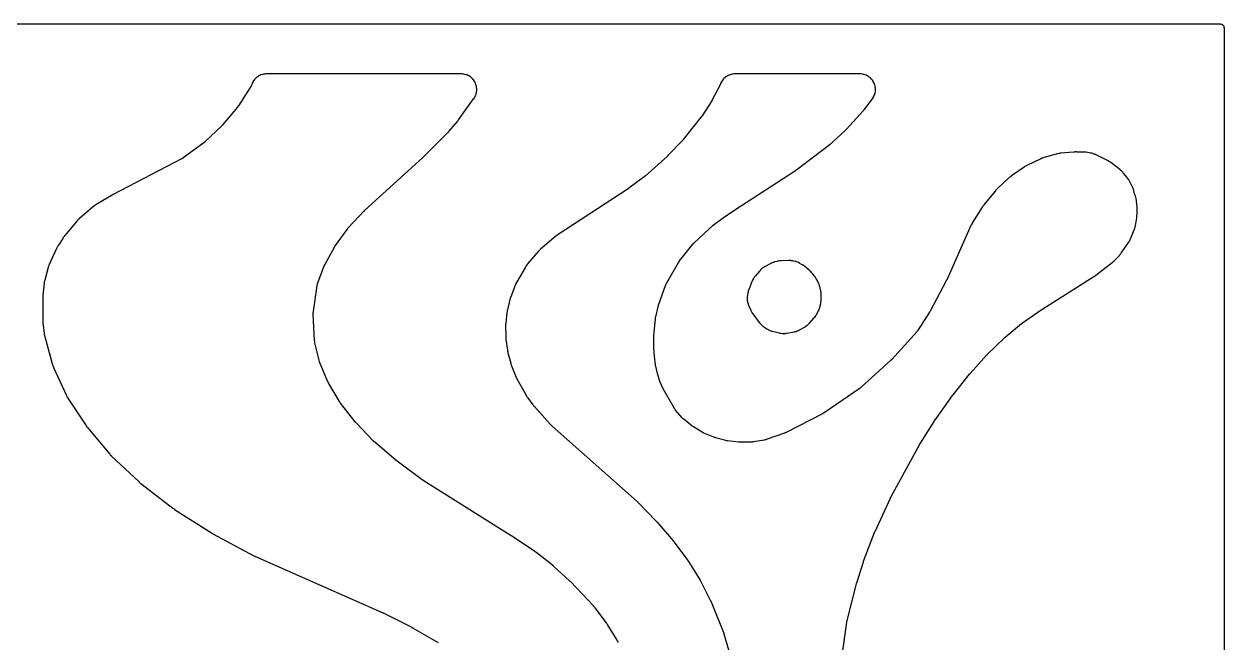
# Model space of a CAD drawing. Header units: millimetres. Extents: x 0 to 300, y 0 to 300.
# Drawn here: x 107.7 to 300, y 201 to 300.1 of the extents above; entities that cross this region are included whole.
import ezdxf

# ---------------------------------------------------------------- set-up
doc = ezdxf.new("R2010")
doc.units = ezdxf.units.MM
doc.layers.add('CUT', color=7, linetype='CONTINUOUS')

msp = doc.modelspace()

# ---------------------------------------------------------------- linework, layer by layer
at = {"layer": 'CUT'}
for points in [[(1.4375, 300.0625), (298.512, 300.0625), (299.3973, 300.0625), (299.4708, 300.0589), (299.5289, 300.0503), (299.586, 300.036), (299.6414, 300.0162), (299.6945, 299.991), (299.745, 299.9608), (299.7922, 299.9257), (299.8358, 299.8863), (299.8753, 299.8427), (299.9103, 299.7954), (299.9405, 299.745), (299.9657, 299.6918), (299.9855, 299.6365), (299.9998, 299.5794), (300.0084, 299.5212), (300.012, 299.4478), (300.012, 298.5625), (300.012, 1.4375)], [(202.9601, 200.9317), (202.9072, 201.0391), (202.8988, 201.0555), (202.8283, 201.1881), (202.8194, 201.2043), (202.7601, 201.3082), (202.7507, 201.3241), (201.2318, 203.8034), (201.2241, 203.8156), (201.1734, 203.8941), (201.1655, 203.9061), (201.0995, 204.003), (201.0912, 204.0148), (201.0368, 204.0908), (201.0283, 204.1024), (199.2405, 206.4763), (199.2303, 206.4894), (199.1627, 206.5741), (199.1522, 206.587), (199.0644, 206.6909), (199.0535, 206.7035), (198.9814, 206.7843), (198.9701, 206.7966), (195.3304, 210.6519), (195.3232, 210.6594), (195.273, 210.7108), (195.2652, 210.7186), (195.2014, 210.7815), (195.1936, 210.789), (195.1424, 210.8378), (195.1339, 210.8457), (192.6227, 213.1435), (192.6146, 213.1508), (192.5578, 213.2009), (192.549, 213.2085), (192.477, 213.2696), (192.4682, 213.2769), (192.4103, 213.3241), (192.4008, 213.3317), (189.7294, 215.4219), (189.7208, 215.4286), (189.66, 215.4743), (189.6506, 215.4813), (189.5738, 215.5368), (189.5644, 215.5435), (189.5029, 215.5862), (189.4927, 215.5931), (185.8682, 218.0017), (185.8651, 218.0037), (185.8442, 218.0175), (185.8409, 218.0196), (185.8146, 218.0366), (185.8114, 218.0386), (185.7906, 218.0519), (185.7872, 218.0541), (171.6738, 226.9208), (171.668, 226.9245), (171.6546, 226.9331), (171.6488, 226.9368), (171.6353, 226.9455), (171.6282, 226.9502), (171.6118, 226.9611), (171.6047, 226.9658), (171.5937, 226.9733), (171.5868, 226.978), (171.5708, 226.989), (171.5639, 226.9938), (171.5602, 226.9964), (171.5521, 227.0022), (171.5333, 227.0158), (171.5252, 227.0217), (167.5055, 229.9873), (167.5001, 229.9913), (167.4877, 230.0006), (167.4824, 230.0046), (167.4701, 230.014), (167.4636, 230.019), (167.4484, 230.0307), (167.442, 230.0358), (167.4318, 230.0438), (167.4255, 230.0488), (167.4108, 230.0606), (167.4045, 230.0657), (167.4011, 230.0685), (167.3937, 230.0747), (167.3764, 230.0892), (167.369, 230.0954), (163.9053, 233.061), (163.8971, 233.0681), (163.8781, 233.0848), (163.87, 233.092), (163.8603, 233.1007), (163.8523, 233.108), (163.8338, 233.125), (163.8259, 233.1324), (163.8135, 233.1441), (163.8057, 233.1515), (163.7875, 233.169), (163.7798, 233.1766), (163.7705, 233.1859), (163.7628, 233.1935), (163.7451, 233.2114), (163.7376, 233.2192), (160.9191, 236.145), (160.9111, 236.1535), (160.8925, 236.1733), (160.8846, 236.1818), (160.875, 236.1923), (160.8672, 236.2009), (160.8491, 236.2212), (160.8414, 236.23), (160.8294, 236.2438), (160.8218, 236.2527), (160.8043, 236.2734), (160.7968, 236.2824), (160.7878, 236.2933), (160.7804, 236.3023), (160.7634, 236.3235), (160.7562, 236.3327), (158.4389, 239.2985), (158.43, 239.3102), (158.4093, 239.3375), (158.4005, 239.3493), (158.3899, 239.3638), (158.3814, 239.3758), (158.3616, 239.4038), (158.3532, 239.4159), (158.3402, 239.4351), (158.332, 239.4473), (158.3131, 239.476), (158.3052, 239.4883), (158.2956, 239.5035), (158.2878, 239.516), (158.2699, 239.5453), (158.2623, 239.5579), (156.5575, 242.4509), (156.5501, 242.4636), (156.5333, 242.4932), (156.5262, 242.506), (156.5177, 242.5216), (156.5108, 242.5345), (156.4949, 242.5647), (156.4882, 242.5777), (156.4778, 242.5983), (156.4713, 242.6114), (156.4565, 242.642), (156.4502, 242.6552), (156.4427, 242.6714), (156.4366, 242.6847), (156.4228, 242.7158), (156.4169, 242.7292), (155.1637, 245.6718), (155.1602, 245.6803), (155.1547, 245.6936), (155.1461, 245.715), (155.1339, 245.7467), (155.124, 245.774), (155.1161, 245.7966), (155.1122, 245.808), (155.1105, 245.8131), (155.1022, 245.8393), (155.0846, 245.8984), (155.0748, 245.9337), (155.0712, 245.9476), (155.069, 245.9564), (154.3354, 248.9548), (154.3329, 248.9652), (154.3291, 248.9816), (154.3204, 249.0236), (154.3075, 249.0948), (154.3023, 249.1265), (154.302, 249.1285), (154.2979, 249.1604), (154.2901, 249.2323), (154.2864, 249.2751), (154.2854, 249.2919), (154.2848, 249.3026), (154.0717, 253.6289), (154.0712, 253.6397), (154.0706, 253.6565), (154.07, 253.6996), (154.0708, 253.7721), (154.0717, 253.8044), (154.0718, 253.8064), (154.0739, 253.8387), (154.0798, 253.911), (154.0844, 253.9538), (154.0866, 253.9705), (154.0881, 253.9812), (154.6864, 258.1615), (154.6882, 258.1739), (154.6913, 258.1932), (154.7004, 258.2424), (154.7182, 258.325), (154.7268, 258.3615), (154.7274, 258.3637), (154.7376, 258.3999), (154.7621, 258.4806), (154.778, 258.5281), (154.7848, 258.5465), (154.7891, 258.5582), (155.8307, 261.286), (155.8362, 261.2999), (155.8491, 261.3322), (155.8548, 261.346), (155.8619, 261.3628), (155.8678, 261.3765), (155.8818, 261.4084), (155.8879, 261.422), (155.8978, 261.4434), (155.9041, 261.4569), (155.9192, 261.4884), (155.9258, 261.5018), (155.9339, 261.518), (155.9407, 261.5313), (155.9569, 261.5622), (155.9639, 261.5754), (157.455, 264.3211), (157.462, 264.3339), (157.4788, 264.3636), (157.4861, 264.3762), (157.4951, 264.3916), (157.5026, 264.4042), (157.5203, 264.4333), (157.528, 264.4457), (157.5403, 264.4652), (157.5482, 264.4775), (157.5668, 264.5061), (157.5749, 264.5182), (157.5849, 264.533), (157.5932, 264.545), (157.6128, 264.573), (157.6212, 264.5849), (159.4764, 267.1431), (159.4846, 267.1542), (159.5039, 267.1799), (159.5122, 267.1909), (159.5225, 267.2042), (159.531, 267.2151), (159.5511, 267.2402), (159.5597, 267.2509), (159.5736, 267.2677), (159.5824, 267.2783), (159.6032, 267.3028), (159.6122, 267.3132), (159.6233, 267.3259), (159.6324, 267.3362), (159.654, 267.36), (159.6633, 267.3702), (162.205, 270.0988), (162.2115, 270.1057), (162.2267, 270.1216), (162.2332, 270.1284), (162.2412, 270.1367), (162.2478, 270.1434), (162.2633, 270.159), (162.27, 270.1657), (162.2806, 270.1762), (162.2873, 270.1828), (162.3031, 270.198), (162.31, 270.2046), (162.3183, 270.2125), (162.3252, 270.2189), (162.3413, 270.2339), (162.3483, 270.2402), (171.5524, 278.5951), (171.5574, 278.5997), (171.5923, 278.6321), (171.5976, 278.6371), (171.6406, 278.678), (171.6457, 278.683), (171.6793, 278.7157), (171.6848, 278.7211), (175.5908, 282.6279), (175.5985, 282.6356), (175.6508, 282.69), (175.6588, 282.6984), (175.7228, 282.7674), (175.7305, 282.7758), (175.78, 282.8313), (175.788, 282.8405), (177.1528, 284.4331), (177.1613, 284.4432), (177.2153, 284.5091), (177.2235, 284.5194), (177.2896, 284.6036), (177.2976, 284.6141), (177.3487, 284.6823), (177.3564, 284.6929), (179.7625, 288.0563), (179.7711, 288.0685), (179.8256, 288.1489), (179.8338, 288.1614), (179.8653, 288.2105), (179.8809, 288.236), (179.9763, 288.4021), (180.0034, 288.4553), (180.0807, 288.6276), (180.1024, 288.6833), (180.1622, 288.8625), (180.1783, 288.92), (180.22, 289.1043), (180.2302, 289.1631), (180.2534, 289.3506), (180.2577, 289.4102), (180.2621, 289.599), (180.2605, 289.6587), (180.2461, 289.8471), (180.2386, 289.9064), (180.2055, 290.0923), (180.1921, 290.1506), (180.1407, 290.3323), (180.1216, 290.3889), (180.0524, 290.5647), (180.0277, 290.6191), (179.9414, 290.7871), (179.9114, 290.8388), (179.8088, 290.9974), (179.7738, 291.0458), (179.6559, 291.1934), (179.6164, 291.2382), (179.4844, 291.3733), (179.4405, 291.4139), (179.2957, 291.5352), (179.2481, 291.5712), (179.0919, 291.6775), (179.0409, 291.7087), (178.875, 291.7989), (178.8212, 291.8248), (178.6471, 291.8981), (178.5909, 291.9185), (178.4104, 291.9741), (178.3525, 291.9889), (178.1673, 292.0263), (178.1083, 292.0352), (177.9177, 292.0542), (177.8879, 292.0564), (177.8296, 292.0593), (177.8147, 292.0599), (177.7176, 292.0623), (177.7027, 292.0625), (146.6324, 292.0625), (146.6173, 292.0623), (146.5188, 292.0598), (146.5036, 292.0592), (146.4445, 292.0563), (146.4143, 292.054), (146.221, 292.0344), (146.1611, 292.0252), (145.9734, 291.9867), (145.9147, 291.9716), (145.7318, 291.9144), (145.675, 291.8934), (145.4988, 291.818), (145.4444, 291.7914), (145.2767, 291.6986), (145.2252, 291.6667), (145.0678, 291.5575), (145.0198, 291.5204), (144.8742, 291.3959), (144.8301, 291.3542), (144.6978, 291.2157), (144.6582, 291.1698), (144.5406, 291.0185), (144.5058, 290.9689), (144.404, 290.8066), (144.3744, 290.7536), (144.2884, 290.5795), (144.2756, 290.552), (144.2521, 290.4977), (144.2463, 290.4837), (144.2094, 290.3923), (144.2039, 290.3782), (144.1808, 290.3163), (144.1682, 290.2846), (144.1393, 290.2154), (144.1216, 290.1757), (144.1156, 290.1631), (144.1111, 290.1538), (144.1052, 290.1422), (144.091, 290.1144), (144.0848, 290.1024), (144.0771, 290.0879), (144.0707, 290.0761), (144.0555, 290.0485), (144.049, 290.0368), (144.0384, 290.0183), (144.0317, 290.0067), (144.0157, 289.9796), (144.0088, 289.9681), (144.0002, 289.9541), (143.9931, 289.9426), (143.9764, 289.916), (143.9691, 289.9047), (142.0582, 286.9734), (142.0512, 286.9627), (142.0345, 286.938), (142.0273, 286.9274), (142.0184, 286.9146), (142.0111, 286.9041), (141.9937, 286.8799), (141.9862, 286.8695), (141.9743, 286.8533), (141.9666, 286.843), (141.9486, 286.8192), (141.9408, 286.8091), (141.9312, 286.7968), (141.9232, 286.7868), (141.9045, 286.7635), (141.8965, 286.7536), (139.5754, 283.9492), (139.5671, 283.9393), (139.5475, 283.9162), (139.539, 283.9064), (139.5285, 283.8945), (139.5199, 283.8849), (139.4997, 283.8624), (139.4909, 283.8529), (139.477, 283.8379), (139.4681, 283.8284), (139.4472, 283.8066), (139.4381, 283.7973), (139.427, 283.786), (139.4179, 283.7768), (139.3963, 283.7556), (139.387, 283.7466), (136.7574, 281.2261), (136.7468, 281.2161), (136.7219, 281.193), (136.7112, 281.1832), (136.698, 281.1714), (136.6871, 281.1617), (136.6614, 281.1395), (136.6504, 281.13), (136.6328, 281.1152), (136.6216, 281.1059), (136.5953, 281.0845), (136.584, 281.0754), (136.57, 281.0644), (136.5585, 281.0555), (136.5315, 281.035), (136.5199, 281.0262), (133.218, 278.594), (133.2122, 278.5898), (133.1988, 278.58), (133.193, 278.5759), (133.1913, 278.5747), (133.1683, 278.5588), (133.1141, 278.5227), (133.0951, 278.5105), (133.0659, 278.493), (132.9951, 278.4527), (132.9643, 278.4359), (122.0134, 272.749), (122.0066, 272.7454), (121.9591, 272.72), (121.9518, 272.716), (121.8931, 272.6835), (121.886, 272.6795), (121.8399, 272.6531), (121.8324, 272.6488), (119.3601, 271.1877), (119.3491, 271.181), (119.2777, 271.1367), (119.2668, 271.1298), (119.2245, 271.1023), (119.2032, 271.0877), (119.0665, 270.9902), (119.0458, 270.9747), (119.006, 270.9436), (118.9959, 270.9356), (118.9309, 270.8825), (118.921, 270.8742), (116.6018, 268.8966), (116.5923, 268.8883), (116.5312, 268.8339), (116.5219, 268.8255), (116.4858, 268.792), (116.4677, 268.7745), (116.3526, 268.6583), (116.3352, 268.64), (116.3021, 268.6037), (116.2937, 268.5943), (116.2399, 268.5326), (116.2317, 268.5231), (114.1985, 266.0937), (114.1864, 266.0788), (114.1098, 265.9811), (114.0983, 265.9659), (114.0061, 265.8403), (113.995, 265.8247), (113.9248, 265.7224), (113.9142, 265.7064), (113.2205, 264.6229), (113.2098, 264.6055), (113.142, 264.4912), (113.1319, 264.4734), (113.0518, 264.3273), (113.0423, 264.3092), (112.9824, 264.1906), (112.9735, 264.1722), (111.7504, 261.5276), (111.7451, 261.5158), (111.7115, 261.4388), (111.7065, 261.4269), (111.6873, 261.3802), (111.678, 261.3561), (111.6209, 261.1981), (111.6126, 261.1736), (111.5975, 261.1254), (111.5937, 261.1131), (111.5703, 261.0324), (111.5669, 261.0199), (111.0303, 259.0098), (111.0276, 258.9993), (111.0095, 258.926), (111.0069, 258.915), (110.9958, 258.8667), (110.991, 258.8433), (110.9637, 258.6969), (110.96, 258.6743), (110.9542, 258.6348), (110.9527, 258.6241), (110.9432, 258.55), (110.9417, 258.5379), (110.7304, 256.5823), (110.7289, 256.5662), (110.7204, 256.4621), (110.7193, 256.446), (110.7123, 256.315), (110.7116, 256.299), (110.7088, 256.1945), (110.7085, 256.1784), (110.7072, 252.6544), (110.7074, 252.6375), (110.7105, 252.5274), (110.7112, 252.5105), (110.7189, 252.3726), (110.7201, 252.3557), (110.7294, 252.246), (110.7311, 252.2291), (110.9294, 250.4738), (110.9309, 250.4618), (110.9413, 250.3838), (110.9431, 250.3719), (110.9503, 250.3251), (110.9544, 250.3013), (110.9846, 250.147), (110.9897, 250.1233), (111.0007, 250.0773), (111.0036, 250.0655), (111.0234, 249.9894), (111.0265, 249.9777), (112.2941, 245.4659), (112.2972, 245.4554), (112.3192, 245.3824), (112.3225, 245.3716), (112.3378, 245.324), (112.3457, 245.3012), (112.3973, 245.1602), (112.4057, 245.1385), (112.421, 245.1014), (112.4252, 245.0913), (112.4552, 245.0221), (112.4601, 245.0109), (114.5013, 240.5421), (114.5059, 240.5323), (114.5385, 240.4643), (114.5434, 240.4542), (114.5656, 240.41), (114.5767, 240.3889), (114.6486, 240.2589), (114.6601, 240.239), (114.6806, 240.205), (114.6863, 240.1958), (114.726, 240.1326), (114.7325, 240.1224), (117.598, 235.762), (117.6078, 235.7475), (117.6732, 235.6541), (117.6835, 235.6398), (117.7689, 235.5251), (117.7796, 235.5111), (117.8503, 235.4217), (117.8614, 235.4081), (121.4439, 231.1407), (121.4553, 231.1276), (121.53, 231.0436), (121.5417, 231.0309), (121.6385, 230.9282), (121.6505, 230.9158), (121.73, 230.8363), (121.7424, 230.8242), (126.143, 226.6658), (126.1542, 226.6555), (126.2281, 226.5891), (126.2396, 226.5791), (126.3345, 226.4981), (126.3463, 226.4884), (126.4235, 226.4258), (126.4355, 226.4164), (131.5733, 222.4683), (131.5836, 222.4606), (131.6509, 222.4111), (131.6614, 222.4036), (131.7472, 222.3433), (131.7578, 222.3361), (131.8272, 222.2895), (131.838, 222.2825), (137.7348, 218.5071), (137.744, 218.5013), (137.8089, 218.4614), (137.819, 218.4554), (137.9008, 218.4072), (137.9108, 218.4015), (137.9762, 218.3647), (137.987, 218.3588), (144.5295, 214.8527), (144.5391, 214.8476), (144.6059, 214.8134), (144.6162, 214.8082), (144.7003, 214.7671), (144.7106, 214.7622), (144.7776, 214.731), (144.7887, 214.726), (165.1291, 205.7522), (165.1334, 205.7504), (165.1432, 205.7459), (165.1475, 205.744), (165.1574, 205.7396), (165.1626, 205.7372), (165.1748, 205.7316), (165.18, 205.7291), (165.1882, 205.7253), (165.1933, 205.7229), (165.2052, 205.7172), (165.2096, 205.7151), (165.2195, 205.7103), (165.2333, 205.7034), (165.2393, 205.7004), (169.8431, 203.3843), (169.8478, 203.3819), (169.8589, 203.3762), (169.8636, 203.3738), (169.8747, 203.3681), (169.8805, 203.365), (169.8941, 203.3579), (169.8999, 203.3548), (169.909, 203.3499), (169.9147, 203.3468), (169.928, 203.3395), (169.933, 203.3368), (169.944, 203.3307), (169.9593, 203.322), (169.966, 203.3181), (174.0658, 200.9477)], [(238.8428, 198.7865), (239.5622, 204.1969), (239.5641, 204.2099), (239.5686, 204.2404), (239.5706, 204.2534), (239.5732, 204.2693), (239.5754, 204.2823), (239.5808, 204.3126), (239.5832, 204.3255), (239.5852, 204.3359), (239.5907, 204.3621), (239.5934, 204.375), (239.597, 204.3907), (239.5999, 204.4035), (239.6071, 204.4335), (239.6102, 204.4463), (241.117, 210.3673), (241.1183, 210.3724), (241.1214, 210.3842), (241.1228, 210.3893), (241.126, 210.4013), (241.1277, 210.4076), (241.1317, 210.4222), (241.1335, 210.4285), (241.1362, 210.4383), (241.138, 210.4445), (241.1422, 210.4589), (241.1438, 210.4643), (241.1473, 210.4762), (241.1525, 210.4928), (241.1547, 210.5002), (242.2139, 213.8452), (242.2155, 213.8503), (242.2193, 213.8621), (242.221, 213.8672), (242.2249, 213.879), (242.2269, 213.8852), (242.2319, 213.8998), (242.234, 213.906), (242.2374, 213.9158), (242.2395, 213.9219), (242.2446, 213.9362), (242.2465, 213.9415), (242.2508, 213.9533), (242.2569, 213.9698), (242.2596, 213.977), (244.0206, 218.5893), (244.0228, 218.5952), (244.0282, 218.6089), (244.0305, 218.6148), (244.036, 218.6285), (244.0389, 218.6358), (244.0458, 218.6526), (244.0488, 218.6599), (244.0535, 218.6712), (244.0565, 218.6783), (244.0636, 218.6948), (244.0666, 218.7019), (244.0683, 218.7057), (244.0721, 218.7141), (244.0809, 218.7337), (244.0847, 218.742), (246.5539, 224.0745), (246.5565, 224.0799), (246.5624, 224.0925), (246.565, 224.0979), (246.571, 224.1105), (246.5742, 224.1171), (246.5818, 224.1326), (246.5851, 224.1392), (246.5902, 224.1496), (246.5935, 224.1561), (246.6012, 224.1712), (246.6046, 224.1776), (246.6064, 224.1811), (246.6104, 224.1888), (246.6199, 224.2067), (246.6241, 224.2144), (251.2733, 232.7491), (251.2764, 232.7548), (251.2837, 232.768), (251.2869, 232.7736), (251.2943, 232.7868), (251.2983, 232.7938), (251.3076, 232.81), (251.3116, 232.8169), (251.318, 232.8277), (251.322, 232.8345), (251.3314, 232.8503), (251.3355, 232.857), (251.3378, 232.8607), (251.3427, 232.8687), (251.3544, 232.8873), (251.3594, 232.8953), (253.8503, 236.7869), (253.8528, 236.7908), (253.8586, 236.7998), (253.8611, 236.8036), (253.867, 236.8126), (253.8701, 236.8173), (253.8774, 236.8284), (253.8806, 236.8331), (253.8856, 236.8405), (253.8887, 236.8452), (253.8961, 236.8559), (253.8989, 236.86), (253.905, 236.8689), (253.9138, 236.8813), (253.9176, 236.8868), (256.512, 240.5245), (256.5149, 240.5286), (256.5216, 240.538), (256.5246, 240.542), (256.5314, 240.5514), (256.535, 240.5563), (256.5436, 240.5678), (256.5472, 240.5728), (256.553, 240.5805), (256.5567, 240.5853), (256.5652, 240.5965), (256.5685, 240.6007), (256.5756, 240.61), (256.5858, 240.6229), (256.5903, 240.6286), (259.2354, 243.9421), (259.2387, 243.9462), (259.2464, 243.9558), (259.2497, 243.9598), (259.2575, 243.9693), (259.2616, 243.9744), (259.2713, 243.986), (259.2755, 243.991), (259.282, 243.9989), (259.2862, 244.0037), (259.2959, 244.0151), (259.2996, 244.0194), (259.3077, 244.0287), (259.3192, 244.0418), (259.3243, 244.0475), (261.9929, 247.0231), (261.9972, 247.0278), (262.0072, 247.0388), (262.0115, 247.0435), (262.0217, 247.0545), (262.0271, 247.0603), (262.0397, 247.0737), (262.0451, 247.0795), (262.0537, 247.0885), (262.0591, 247.0941), (262.0718, 247.1071), (262.0772, 247.1127), (262.0802, 247.1157), (262.0868, 247.1223), (262.1022, 247.1375), (262.1089, 247.144), (264.7872, 249.7411), (264.7938, 249.7474), (264.8093, 249.7622), (264.816, 249.7685), (264.8241, 249.776), (264.8308, 249.7822), (264.8465, 249.7965), (264.8532, 249.8026), (264.864, 249.8123), (264.8709, 249.8183), (264.8869, 249.8323), (264.8938, 249.8383), (264.9023, 249.8456), (264.9092, 249.8515), (264.9255, 249.8652), (264.9326, 249.871), (267.5772, 252.0483), (267.5844, 252.0542), (267.6013, 252.0678), (267.6086, 252.0736), (267.6176, 252.0807), (267.6249, 252.0864), (267.6421, 252.0997), (267.6495, 252.1054), (267.6612, 252.1142), (267.6687, 252.1198), (267.6862, 252.1327), (267.6937, 252.1382), (267.7029, 252.1449), (267.7105, 252.1503), (267.7282, 252.1629), (267.7358, 252.1682), (270.8922, 254.3555), (270.9034, 254.3632), (270.9148, 254.371), (270.9187, 254.3736), (270.9283, 254.3801), (270.9325, 254.3828), (270.939, 254.3871), (270.943, 254.3898), (270.9526, 254.3961), (270.9561, 254.3984), (270.9641, 254.4035), (270.9752, 254.4107), (270.9802, 254.4138), (279.1728, 259.5761), (279.1853, 259.5841), (279.2656, 259.6376), (279.2779, 259.646), (279.3771, 259.7156), (279.3892, 259.7243), (279.4668, 259.7817), (279.4787, 259.7906), (282.0839, 261.818), (282.0999, 261.8309), (282.2024, 261.9164), (282.2179, 261.9299), (282.3427, 262.0415), (282.3578, 262.0555), (282.4542, 262.1478), (282.4688, 262.1623), (283.199, 262.9116), (283.2078, 262.9208), (283.2644, 262.9813), (283.273, 262.9907), (283.3062, 263.0279), (283.3228, 263.0472), (283.4279, 263.1752), (283.4436, 263.1953), (283.4736, 263.2351), (283.4811, 263.2453), (283.5295, 263.3126), (283.5369, 263.323), (284.7211, 265.0445), (284.7301, 265.0579), (284.7872, 265.146), (284.7958, 265.1596), (284.8287, 265.2134), (284.8448, 265.2414), (284.9444, 265.426), (284.959, 265.4548), (284.9859, 265.5118), (284.9926, 265.5264), (285.0348, 265.6225), (285.0411, 265.6374), (285.6254, 267.0698), (285.6263, 267.0721), (285.6324, 267.0877), (285.6705, 267.1892), (285.6762, 267.2048), (285.6974, 267.2664), (285.7074, 267.2982), (285.7664, 267.5067), (285.7746, 267.539), (285.7888, 267.6025), (285.7923, 267.6188), (285.813, 267.7252), (285.816, 267.7417), (286.0284, 269.0187), (286.0303, 269.0309), (286.0419, 269.1104), (286.0435, 269.1226), (286.0495, 269.1705), (286.052, 269.1951), (286.0652, 269.355), (286.0668, 269.3797), (286.0688, 269.4279), (286.0691, 269.4403), (286.0708, 269.5205), (286.0709, 269.5329), (286.0711, 270.8564), (286.0709, 270.8739), (286.0676, 270.988), (286.0668, 271.0056), (286.0628, 271.074), (286.0597, 271.109), (286.0331, 271.3355), (286.028, 271.3703), (286.016, 271.4377), (286.0127, 271.455), (285.9895, 271.5668), (285.9856, 271.5839), (285.9831, 271.5944), (285.9819, 271.6252), (285.9811, 271.6407), (285.9745, 271.7416), (285.9733, 271.7571), (285.9677, 271.8175), (285.9641, 271.8484), (285.9356, 272.0456), (285.9236, 272.1066), (285.8749, 272.2998), (285.8665, 272.3297), (285.8486, 272.3877), (285.8439, 272.4025), (285.8116, 272.4983), (285.8065, 272.513), (285.6847, 272.8459), (285.5675, 273.3376), (285.5644, 273.3501), (285.5432, 273.4311), (285.5398, 273.4435), (285.526, 273.4919), (285.5185, 273.5166), (285.4665, 273.6733), (285.4483, 273.7215), (285.3831, 273.8732), (285.3724, 273.8966), (285.3506, 273.942), (285.3449, 273.9535), (285.3069, 274.0281), (285.301, 274.0395), (284.7967, 274.9812), (284.79, 274.9932), (284.7461, 275.0709), (284.7392, 275.0828), (284.7118, 275.1289), (284.6972, 275.1521), (284.5989, 275.301), (284.5833, 275.3236), (284.5517, 275.367), (284.5435, 275.378), (284.4894, 275.4489), (284.481, 275.4597), (283.8701, 276.2233), (283.8586, 276.2373), (283.7823, 276.3269), (283.7703, 276.3406), (283.7229, 276.393), (283.6978, 276.4191), (283.5298, 276.5838), (283.5031, 276.6083), (283.4498, 276.6547), (283.4359, 276.6663), (283.3447, 276.7408), (283.3305, 276.752), (281.8748, 277.8689), (281.8717, 277.8713), (281.8593, 277.8806), (281.7777, 277.9398), (281.7651, 277.9488), (281.7152, 277.9831), (281.6892, 278), (281.5175, 278.1055), (281.4907, 278.1211), (281.4375, 278.1501), (281.4238, 278.1573), (281.3341, 278.2033), (281.3202, 278.2102), (279.396, 279.134), (279.3836, 279.1398), (279.3022, 279.1766), (279.2896, 279.1821), (279.2402, 279.2031), (279.2147, 279.2133), (279.0496, 279.2747), (278.9973, 279.2914), (278.8273, 279.3375), (278.8006, 279.344), (278.7482, 279.3557), (278.7348, 279.3585), (278.6472, 279.3759), (278.6337, 279.3784), (277.9237, 279.5023), (277.9062, 279.5051), (277.7928, 279.5215), (277.7753, 279.5238), (277.707, 279.5316), (277.6718, 279.5346), (277.4431, 279.5472), (277.4078, 279.5481), (277.339, 279.5479), (277.3214, 279.5475), (277.2068, 279.5438), (277.1892, 279.5429), (276.7881, 279.5179), (276.5199, 279.5414), (276.5065, 279.5424), (276.4193, 279.5481), (276.4059, 279.5489), (276.3534, 279.5511), (276.3265, 279.5517), (276.1518, 279.5513), (276.1249, 279.5507), (276.0724, 279.5482), (276.059, 279.5474), (275.9718, 279.5414), (275.9584, 279.5403), (273.748, 279.3371), (273.7335, 279.3356), (273.6392, 279.3246), (273.6247, 279.3228), (273.5682, 279.3148), (273.5394, 279.31), (273.353, 279.2743), (273.3245, 279.2681), (273.269, 279.2547), (273.2549, 279.2511), (273.1632, 279.2265), (273.1491, 279.2225), (273.1038, 279.2092), (271.0055, 278.5912), (270.9937, 278.5876), (270.9176, 278.5635), (270.906, 278.5596), (270.8605, 278.5442), (270.8374, 278.5358), (270.6886, 278.4784), (270.6659, 278.4691), (270.6218, 278.45), (270.6106, 278.445), (270.5381, 278.4117), (270.527, 278.4065), (268.4062, 277.3817), (268.3962, 277.3767), (268.3269, 277.3417), (268.3166, 277.3363), (268.2717, 277.3125), (268.2502, 277.3005), (268.1182, 277.2233), (268.098, 277.211), (268.0635, 277.189), (268.0542, 277.1829), (267.9903, 277.1404), (267.98, 277.1334), (265.9683, 275.7348), (265.9506, 275.722), (265.8372, 275.6368), (265.82, 275.6234), (265.6816, 275.5115), (265.6649, 275.4974), (265.558, 275.4042), (265.5418, 275.3896), (263.6862, 273.65), (263.6722, 273.6364), (263.5822, 273.5464), (263.5686, 273.5323), (263.4595, 273.4157), (263.4463, 273.4012), (263.3624, 273.3055), (263.3498, 273.2905), (261.5439, 271.0894), (261.5324, 271.075), (261.4592, 270.9799), (261.4481, 270.9651), (261.36, 270.843), (261.3494, 270.8279), (261.2822, 270.7285), (261.272, 270.713), (259.7216, 268.2617), (259.7103, 268.2431), (259.6392, 268.1211), (259.6286, 268.1021), (259.545, 267.9459), (259.5351, 267.9266), (259.473, 267.7997), (259.4638, 267.78), (255.6263, 259.1649), (255.6237, 259.1591), (255.6176, 259.1457), (255.6149, 259.1399), (255.6087, 259.1264), (255.6054, 259.1193), (255.5975, 259.1027), (255.5942, 259.0957), (255.5888, 259.0846), (255.5854, 259.0776), (255.5774, 259.0614), (255.5739, 259.0545), (255.572, 259.0508), (255.5678, 259.0426), (255.5579, 259.0234), (255.5536, 259.0152), (252.9184, 254.0537), (252.9141, 254.0457), (252.9039, 254.0271), (252.8996, 254.0192), (252.8942, 254.0096), (252.8898, 254.0017), (252.8794, 253.9834), (252.8749, 253.9756), (252.8677, 253.9633), (252.8631, 253.9555), (252.8522, 253.9374), (252.8476, 253.9297), (252.8418, 253.9203), (252.8371, 253.9126), (252.8259, 253.8947), (252.8211, 253.8871), (251.0039, 251.0432), (250.9988, 251.0354), (250.9908, 251.0231), (250.9778, 251.0037), (250.9581, 250.9753), (250.941, 250.9513), (250.9265, 250.9318), (250.9191, 250.922), (250.9158, 250.9176), (250.8985, 250.8957), (250.859, 250.8471), (250.835, 250.8187), (250.8253, 250.8078), (250.8192, 250.8009), (246.7606, 246.3008), (246.753, 246.2925), (246.7352, 246.2732), (246.7275, 246.265), (246.7181, 246.255), (246.7103, 246.2469), (246.692, 246.2281), (246.6841, 246.2201), (246.6716, 246.2075), (246.6636, 246.1996), (246.6448, 246.1813), (246.6367, 246.1735), (246.6268, 246.164), (246.6186, 246.1563), (246.5994, 246.1384), (246.5912, 246.1308), (241.8065, 241.7881), (241.7948, 241.7776), (241.7671, 241.7534), (241.7552, 241.7431), (241.7405, 241.7307), (241.7284, 241.7207), (241.7, 241.6974), (241.6877, 241.6876), (241.6682, 241.6722), (241.6557, 241.6626), (241.6265, 241.6404), (241.6139, 241.631), (241.5984, 241.6196), (241.5856, 241.6104), (241.5556, 241.5893), (241.5426, 241.5803), (235.9178, 237.7564), (235.9063, 237.7488), (235.8795, 237.7312), (235.868, 237.7237), (235.8538, 237.7147), (235.8422, 237.7074), (235.8148, 237.6906), (235.8031, 237.6835), (235.7844, 237.6724), (235.7725, 237.6655), (235.7447, 237.6495), (235.7327, 237.6428), (235.718, 237.6346), (235.7059, 237.6281), (235.6776, 237.613), (235.6654, 237.6066), (229.8627, 234.6239), (229.8495, 234.6172), (229.8185, 234.6019), (229.8051, 234.5955), (229.7888, 234.5877), (229.7754, 234.5815), (229.7439, 234.5673), (229.7303, 234.5612), (229.7089, 234.552), (229.6953, 234.5462), (229.6633, 234.533), (229.6496, 234.5274), (229.6328, 234.5208), (229.619, 234.5155), (229.5866, 234.5033), (229.5727, 234.4982), (226.6532, 233.4552), (226.6434, 233.4517), (226.6279, 233.4464), (226.5882, 233.4337), (226.5208, 233.414), (226.4906, 233.4057), (226.4887, 233.4052), (226.4583, 233.398), (226.3896, 233.3829), (226.3487, 233.375), (226.3326, 233.3722), (226.3223, 233.3705), (224.6074, 233.0976), (224.5916, 233.0952), (224.5548, 233.09), (224.539, 233.0879), (224.5198, 233.0856), (224.504, 233.0838), (224.467, 233.0799), (224.4511, 233.0784), (224.4261, 233.0762), (224.4103, 233.0749), (224.3732, 233.0724), (224.3573, 233.0714), (224.3379, 233.0704), (224.322, 233.0697), (224.2848, 233.0685), (224.2689, 233.0681), (222.5428, 233.04), (222.5282, 233.0399), (222.494, 233.0399), (222.4794, 233.04), (222.4615, 233.0403), (222.4469, 233.0407), (222.4128, 233.0418), (222.3982, 233.0424), (222.3751, 233.0435), (222.3605, 233.0443), (222.3265, 233.0466), (222.3119, 233.0476), (222.2941, 233.0491), (222.2795, 233.0504), (222.2455, 233.0537), (222.231, 233.0553), (220.4325, 233.2609), (220.4257, 233.2617), (220.41, 233.2636), (220.4032, 233.2644), (220.4014, 233.2647), (220.375, 233.2685), (220.3136, 233.2783), (220.2924, 233.282), (220.2606, 233.2886), (220.1851, 233.3059), (220.1527, 233.314), (218.5186, 233.7528), (218.5047, 233.7566), (218.4723, 233.7659), (218.4585, 233.7699), (218.442, 233.7749), (218.4284, 233.7792), (218.3967, 233.7894), (218.3831, 233.7938), (218.3617, 233.8011), (218.3482, 233.8058), (218.3167, 233.817), (218.3032, 233.8219), (218.2869, 233.828), (218.2735, 233.8331), (218.2424, 233.8453), (218.2291, 233.8506), (216.6635, 234.4937), (216.6568, 234.4965), (216.6412, 234.5031), (216.6345, 234.5059), (216.6327, 234.5067), (216.6066, 234.5184), (216.5464, 234.5466), (216.5258, 234.5566), (216.495, 234.5729), (216.4227, 234.6133), (216.3919, 234.6313), (214.9793, 235.4946), (214.9668, 235.5023), (214.9377, 235.5207), (214.9254, 235.5287), (214.9108, 235.5383), (214.8987, 235.5464), (214.8707, 235.5654), (214.8587, 235.5737), (214.8399, 235.587), (214.828, 235.5955), (214.8005, 235.6155), (214.7888, 235.6242), (214.7746, 235.6349), (214.763, 235.6438), (214.7362, 235.6647), (214.7248, 235.6738), (213.4283, 236.7187), (213.4203, 236.7252), (213.4079, 236.7355), (213.3767, 236.7624), (213.3253, 236.8089), (213.3028, 236.83), (213.3014, 236.8314), (213.2796, 236.8532), (213.2315, 236.9032), (213.2036, 236.9335), (213.193, 236.9456), (213.1862, 236.9533), (212.1138, 238.2022), (212.1094, 238.2074), (212.1038, 238.214), (212.0717, 238.2559), (212.0533, 238.2809), (212.0521, 238.2825), (212.0345, 238.3081), (211.996, 238.3664), (211.974, 238.4015), (211.9656, 238.4154), (211.9604, 238.4243), (210.127, 241.577), (209.6139, 242.7874), (209.2187, 244.0579), (208.9252, 245.4228), (208.7355, 246.8426), (208.6462, 248.1708), (208.6516, 248.8762), (208.6536, 249.1351), (208.6541, 249.2051), (208.6608, 250.0682), (208.8851, 252.8058), (208.8866, 252.8224), (208.8905, 252.8609), (208.8923, 252.8774), (208.8947, 252.8974), (208.8968, 252.9138), (208.9021, 252.952), (208.9045, 252.9683), (208.9085, 252.9941), (208.9112, 253.0104), (208.9179, 253.0484), (208.9209, 253.0647), (208.9248, 253.0845), (208.9281, 253.1007), (208.9362, 253.1385), (208.9371, 253.1427), (209.3128, 254.7496), (209.3159, 254.7625), (209.3235, 254.7927), (209.3268, 254.8056), (209.3305, 254.8196), (209.3342, 254.8327), (209.3379, 254.8455), (209.3438, 254.8657), (209.3477, 254.8784), (209.357, 254.9081), (209.3611, 254.9208), (209.3662, 254.9362), (209.3704, 254.9489), (209.3806, 254.9782), (209.385, 254.9908), (210.5837, 258.3008), (210.5892, 258.3157), (210.6006, 258.3454), (210.6095, 258.3677), (210.6362, 258.4301), (210.6486, 258.4577), (210.6494, 258.4594), (210.6626, 258.4866), (210.6935, 258.5471), (210.7125, 258.5825), (210.7203, 258.5963), (210.7253, 258.605), (212.5963, 261.8192), (212.6041, 261.8323), (212.6225, 261.8627), (212.6305, 261.8757), (212.6403, 261.8914), (212.6486, 261.9042), (212.668, 261.934), (212.6764, 261.9467), (212.6898, 261.9666), (212.6985, 261.9791), (212.7189, 262.0082), (212.7277, 262.0206), (212.7387, 262.0356), (212.7477, 262.0479), (212.7691, 262.0762), (212.7784, 262.0883), (214.866, 264.7642), (214.872, 264.7718), (214.8814, 264.7836), (214.9062, 264.8134), (214.949, 264.8626), (214.9685, 264.8842), (214.9697, 264.8855), (214.9898, 264.9065), (215.0357, 264.9528), (215.0636, 264.9797), (215.0747, 264.99), (215.0818, 264.9965), (218.1741, 267.7989), (219.6055, 268.8989), (221.4547, 270.1883), (231.3251, 276.5724), (231.3341, 276.5784), (231.3966, 276.6204), (231.4062, 276.627), (231.483, 276.6808), (231.4923, 276.6875), (231.5522, 276.7312), (231.5619, 276.7385), (231.567, 276.7423), (231.572, 276.7461), (236.9131, 280.8129), (236.967, 280.8539), (236.9784, 280.8628), (237.0518, 280.9215), (237.063, 280.9307), (237.1533, 281.0067), (237.1643, 281.0161), (237.2348, 281.0783), (237.2455, 281.088), (239.3089, 282.9995), (239.3182, 283.0084), (239.3784, 283.0666), (239.3876, 283.0756), (239.4615, 283.1503), (239.4705, 283.1596), (239.5281, 283.2203), (239.5369, 283.2297), (242.1755, 286.1329), (242.1839, 286.1423), (242.2377, 286.204), (242.2459, 286.2136), (242.3118, 286.2925), (242.3197, 286.3023), (242.3709, 286.3663), (242.3787, 286.3762), (243.6174, 287.9932), (243.6261, 288.0049), (243.6816, 288.0811), (243.69, 288.0929), (243.7222, 288.1395), (243.7382, 288.1637), (243.8365, 288.3216), (243.8647, 288.3722), (243.9462, 288.5365), (243.9694, 288.5897), (244.0346, 288.7611), (244.0526, 288.8163), (244.1009, 288.9932), (244.1135, 289.0498), (244.1446, 289.2305), (244.1516, 289.2881), (244.1651, 289.471), (244.1665, 289.529), (244.1622, 289.7124), (244.1581, 289.7702), (244.1361, 289.9523), (244.1264, 290.0095), (244.0869, 290.1886), (244.0717, 290.2446), (244.0152, 290.419), (243.9947, 290.4733), (243.9215, 290.6415), (243.8958, 290.6935), (243.8068, 290.8538), (243.7762, 290.9031), (243.6721, 291.0541), (243.6369, 291.1002), (243.5187, 291.2404), (243.4793, 291.2829), (243.3481, 291.4111), (243.3047, 291.4496), (243.1617, 291.5645), (243.1148, 291.5986), (242.9614, 291.6991), (242.9114, 291.7285), (242.7491, 291.8138), (242.6965, 291.8383), (242.5266, 291.9075), (242.4719, 291.9267), (242.2962, 291.9792), (242.2399, 291.9931), (242.0599, 292.0283), (242.0025, 292.0367), (241.8174, 292.0547), (241.7885, 292.0568), (241.7319, 292.0595), (241.7174, 292.06), (241.6232, 292.0623), (241.6086, 292.0625), (221.7043, 292.0625), (221.6901, 292.0623), (221.598, 292.0602), (221.5838, 292.0596), (221.5284, 292.057), (221.5001, 292.055), (221.3191, 292.0379), (221.263, 292.0298), (221.0868, 291.9961), (221.0317, 291.9828), (220.8595, 291.9326), (220.8059, 291.9142), (220.6392, 291.848), (220.5876, 291.8245), (220.4279, 291.7429), (220.3787, 291.7147), (220.2274, 291.6183), (220.1811, 291.5856), (220.0396, 291.4753), (219.9966, 291.4384), (219.8662, 291.3153), (219.8268, 291.2744), (219.7086, 291.1396), (219.6733, 291.0952), (219.5683, 290.9498), (219.5374, 290.9023), (219.4466, 290.7476), (219.4203, 290.6973), (219.3435, 290.5325), (219.3321, 290.5065), (219.3091, 290.4504), (219.306, 290.4426), (219.2844, 290.3878), (219.2813, 290.3797), (219.2679, 290.3441), (219.2633, 290.332), (219.2511, 290.301), (219.2458, 290.2878), (219.2428, 290.2806), (219.2296, 290.2502), (219.1988, 290.1825), (219.1796, 290.1428), (219.1716, 290.1275), (219.1665, 290.1177), (218.0009, 287.9243), (217.9976, 287.9182), (217.9899, 287.9039), (217.9865, 287.8977), (217.9786, 287.8834), (217.9744, 287.8758), (217.9644, 287.8582), (217.9602, 287.8507), (217.9534, 287.8389), (217.9491, 287.8316), (217.939, 287.8144), (217.9346, 287.8071), (217.9322, 287.803), (217.9269, 287.7944), (217.9144, 287.7742), (217.909, 287.7656), (216.3924, 285.3719), (216.3858, 285.3616), (216.3702, 285.3377), (216.3634, 285.3275), (216.3552, 285.3153), (216.3484, 285.3053), (216.3323, 285.282), (216.3253, 285.2721), (216.3142, 285.2564), (216.3071, 285.2466), (216.2903, 285.2237), (216.2831, 285.214), (216.2741, 285.2021), (216.2667, 285.1924), (216.2494, 285.17), (216.2418, 285.1605), (213.3672, 281.5536), (213.3605, 281.5453), (213.3447, 281.526), (213.3379, 281.5177), (213.3296, 281.5077), (213.3227, 281.4996), (213.3064, 281.4807), (213.2994, 281.4726), (213.2883, 281.4599), (213.2812, 281.4519), (213.2646, 281.4334), (213.2574, 281.4255), (213.2485, 281.4159), (213.2413, 281.4081), (213.2242, 281.39), (213.2168, 281.3822), (210.9389, 279.023), (210.9342, 279.0181), (210.9231, 279.0068), (210.9183, 279.0019), (210.907, 278.9906), (210.9011, 278.9846), (210.8871, 278.9708), (210.881, 278.9649), (210.8715, 278.9557), (210.8655, 278.95), (210.8515, 278.9366), (210.8454, 278.9309), (210.8421, 278.9278), (210.8348, 278.9211), (210.8177, 278.9055), (210.8104, 278.8989), (207.2271, 275.701), (207.2202, 275.6949), (207.2041, 275.6808), (207.1971, 275.6748), (207.1887, 275.6676), (207.1817, 275.6617), (207.1654, 275.648), (207.1583, 275.6421), (207.1471, 275.6329), (207.14, 275.6271), (207.1234, 275.6137), (207.1162, 275.608), (207.1075, 275.6011), (207.1002, 275.5955), (207.0833, 275.5824), (207.0761, 275.5769), (204.643, 273.738), (204.6379, 273.7342), (204.6261, 273.7254), (204.6211, 273.7217), (204.6091, 273.7129), (204.6028, 273.7083), (204.588, 273.6977), (204.5816, 273.6931), (204.5716, 273.686), (204.5653, 273.6816), (204.5505, 273.6713), (204.5442, 273.667), (204.5407, 273.6646), (204.5331, 273.6595), (204.5152, 273.6475), (204.5075, 273.6425), (193.3356, 266.3516), (193.3194, 266.3407), (193.2153, 266.2678), (193.1994, 266.2563), (193.0718, 266.1606), (193.0564, 266.1486), (192.9572, 266.0691), (192.9421, 266.0566), (190.4956, 263.9596), (190.4877, 263.9527), (190.4331, 263.9043), (190.425, 263.897), (190.3898, 263.8645), (190.3732, 263.8486), (190.2713, 263.7473), (190.2558, 263.7313), (190.2296, 263.7032), (190.2225, 263.6955), (190.1742, 263.642), (190.1664, 263.6332), (188.4108, 261.6083), (188.4012, 261.5969), (188.3395, 261.5221), (188.3302, 261.5105), (188.2943, 261.4647), (188.2765, 261.4407), (188.1647, 261.2824), (188.1481, 261.2576), (188.1169, 261.2084), (188.1091, 261.1957), (188.0592, 261.1126), (188.0517, 261.0997), (186.4915, 258.345), (186.4862, 258.3355), (186.4501, 258.2689), (186.4448, 258.2589), (186.4219, 258.2148), (186.4113, 258.1933), (186.3479, 258.0582), (186.3385, 258.0371), (186.3229, 258.0003), (186.3188, 257.9903), (186.2909, 257.9208), (186.2865, 257.9094), (185.6998, 256.3591), (185.6933, 256.3409), (185.6528, 256.2227), (185.6469, 256.2044), (185.6009, 256.0543), (185.5955, 256.0359), (185.5627, 255.9152), (185.558, 255.8965), (185.1716, 254.2711), (185.1676, 254.2529), (185.1432, 254.1343), (185.1397, 254.116), (185.1138, 253.9662), (185.111, 253.9477), (185.094, 253.8278), (185.0917, 253.8093), (184.9074, 252.1263), (184.9056, 252.1079), (184.8963, 251.9886), (184.8951, 251.9702), (184.8879, 251.8202), (184.8873, 251.8018), (184.8853, 251.6822), (184.8853, 251.6637), (184.9086, 249.9604), (184.9091, 249.9421), (184.9144, 249.8232), (184.9154, 249.805), (184.9266, 249.6561), (184.9282, 249.6379), (184.9407, 249.5196), (184.9429, 249.5014), (185.1733, 247.8143), (185.1761, 247.7959), (185.1961, 247.6772), (185.1994, 247.6589), (185.2291, 247.5108), (185.233, 247.4926), (185.2603, 247.3753), (185.2647, 247.3573), (185.7016, 245.7105), (185.7063, 245.6935), (185.7389, 245.5839), (185.7441, 245.5671), (185.789, 245.4308), (185.7947, 245.4142), (185.8337, 245.3067), (185.8399, 245.2902), (186.4769, 243.6793), (186.4847, 243.6606), (186.537, 243.5404), (186.5453, 243.5221), (186.6159, 243.3735), (186.6249, 243.3555), (186.6851, 243.2391), (186.6947, 243.2213), (188.184, 240.5655), (188.1927, 240.5505), (188.2507, 240.4537), (188.2599, 240.4389), (188.3362, 240.3196), (188.3457, 240.3051), (188.4093, 240.2118), (188.4193, 240.1976), (189.2454, 239.057), (189.2548, 239.0444), (189.3166, 238.9635), (189.3263, 238.9512), (189.4066, 238.8517), (189.4166, 238.8397), (189.4826, 238.7621), (189.4929, 238.7503), (192.0215, 235.9324), (192.0331, 235.9198), (192.1099, 235.839), (192.1219, 235.8268), (192.2211, 235.7282), (192.2334, 235.7163), (192.3147, 235.64), (192.3273, 235.6285), (205.9873, 223.5229), (205.9926, 223.5181), (206.0051, 223.5069), (206.0104, 223.5021), (206.0228, 223.4907), (206.0294, 223.4847), (206.0445, 223.4705), (206.051, 223.4644), (206.0611, 223.4548), (206.0674, 223.4487), (206.0821, 223.4345), (206.0884, 223.4284), (206.0918, 223.425), (206.0991, 223.4176), (206.1163, 223.4002), (206.1236, 223.3927), (209.0879, 220.3189), (209.0914, 220.3152), (209.0996, 220.3066), (209.1032, 220.3028), (209.1113, 220.2942), (209.1156, 220.2896), (209.1256, 220.2788), (209.1299, 220.2742), (209.1366, 220.2669), (209.1408, 220.2623), (209.1505, 220.2515), (209.1542, 220.2475), (209.1622, 220.2384), (209.1733, 220.2258), (209.1782, 220.2202), (211.7863, 217.1952), (211.7909, 217.1898), (211.8018, 217.177), (211.8064, 217.1715), (211.8171, 217.1586), (211.8228, 217.1518), (211.8359, 217.1357), (211.8415, 217.1288), (211.8502, 217.1179), (211.8557, 217.1111), (211.8683, 217.095), (211.8737, 217.0881), (211.8766, 217.0843), (211.8829, 217.076), (211.8975, 217.0566), (211.9038, 217.0482), (214.0715, 214.0951), (214.0757, 214.0894), (214.0853, 214.0761), (214.0894, 214.0704), (214.0989, 214.057), (214.1039, 214.0499), (214.1155, 214.0333), (214.1204, 214.0261), (214.1281, 214.0148), (214.1329, 214.0077), (214.144, 213.9911), (214.1487, 213.984), (214.1512, 213.98), (214.1568, 213.9715), (214.1696, 213.9514), (214.175, 213.9427), (216.0558, 210.9197), (216.0609, 210.9114), (216.0726, 210.8921), (216.0776, 210.8838), (216.0836, 210.8738), (216.0884, 210.8655), (216.0997, 210.846), (216.1044, 210.8377), (216.1119, 210.8244), (216.1166, 210.816), (216.1275, 210.7963), (216.1321, 210.7878), (216.1376, 210.7774), (216.1421, 210.7689), (216.1526, 210.749), (216.157, 210.7404), (217.7395, 207.6309), (217.744, 207.6219), (217.7544, 207.6009), (217.7588, 207.5918), (217.7641, 207.5808), (217.7685, 207.5717), (217.7784, 207.5504), (217.7826, 207.5413), (217.7892, 207.5268), (217.7933, 207.5176), (217.8027, 207.4961), (217.8067, 207.4869), (217.8116, 207.4756), (217.8155, 207.4664), (217.8244, 207.4447), (217.8282, 207.4354), (219.7796, 202.569), (219.7835, 202.5591), (219.7924, 202.536), (219.7962, 202.5261), (219.8007, 202.514), (219.8044, 202.5041), (219.8128, 202.4808), (219.8163, 202.4708), (219.8218, 202.455), (219.8252, 202.4449), (219.8331, 202.4215), (219.8364, 202.4114), (219.8403, 202.3991), (219.8435, 202.389), (219.8508, 202.3653), (219.8538, 202.3552), (220.6685, 199.5964)]]:
    msp.add_lwpolyline(points, dxfattribs=at)
msp.add_lwpolyline([(223.5993, 255.9393), (223.6017, 255.9096), (223.6217, 255.7176), (223.6256, 255.6881), (223.6285, 255.6694), (223.6336, 255.6407), (223.6713, 255.4572), (223.6858, 255.4006), (223.7411, 255.2217), (223.7504, 255.194), (223.7699, 255.1403), (223.7751, 255.1267), (223.8097, 255.0382), (223.8152, 255.0247), (224.1211, 254.2955), (224.1285, 254.2786), (224.1782, 254.1698), (224.1861, 254.1532), (224.2178, 254.0889), (224.2351, 254.0564), (224.3539, 253.849), (224.3731, 253.8176), (224.4125, 253.7576), (224.4229, 253.7424), (224.4916, 253.6445), (224.5024, 253.6296), (225.5397, 252.2441), (225.5485, 252.2327), (225.6064, 252.1592), (225.6154, 252.148), (225.6512, 252.1046), (225.6701, 252.0829), (225.7943, 251.9465), (225.8351, 251.9058), (225.9718, 251.7819), (225.9936, 251.7631), (226.037, 251.7274), (226.0482, 251.7184), (226.1219, 251.6608), (226.1333, 251.652), (226.5985, 251.3055), (226.6106, 251.2968), (226.6898, 251.2408), (226.702, 251.2323), (226.7504, 251.1999), (226.7756, 251.1839), (226.9395, 251.0855), (226.9921, 251.0574), (227.1626, 250.9768), (227.2178, 250.9541), (227.3979, 250.89), (227.4263, 250.8807), (227.482, 250.8639), (227.4964, 250.8598), (227.5899, 250.8342), (227.6043, 250.8304), (228.759, 250.545), (228.7749, 250.5413), (228.8783, 250.5187), (228.8942, 250.5154), (228.9567, 250.5035), (228.9888, 250.4983), (229.1957, 250.4705), (229.2606, 250.4653), (229.4664, 250.4601), (229.5315, 250.462), (229.7395, 250.4794), (229.7719, 250.483), (229.8348, 250.4918), (229.851, 250.4942), (229.9554, 250.5116), (229.9714, 250.5145), (231.1905, 250.7516), (231.2069, 250.755), (231.3133, 250.7788), (231.3296, 250.7827), (231.393, 250.7988), (231.4253, 250.8079), (231.6303, 250.8722), (231.6931, 250.8958), (231.8896, 250.9826), (231.9199, 250.997), (231.9782, 251.0267), (231.993, 251.0345), (232.0887, 251.0867), (232.1033, 251.095), (232.8813, 251.5482), (232.8944, 251.5561), (232.9789, 251.6082), (232.9918, 251.6164), (233.0417, 251.649), (233.0669, 251.6663), (233.2251, 251.7815), (233.2726, 251.82), (233.4183, 251.9507), (233.4405, 251.9716), (233.4828, 252.0137), (233.4935, 252.0246), (233.5621, 252.0963), (233.5725, 252.1075), (234.2971, 252.9046), (234.3055, 252.9139), (234.3589, 252.9752), (234.367, 252.9848), (234.3984, 253.0223), (234.414, 253.0418), (234.5117, 253.1692), (234.5405, 253.2101), (234.6272, 253.3451), (234.6403, 253.3665), (234.665, 253.4087), (234.6712, 253.4196), (234.7108, 253.4906), (234.7168, 253.5016), (234.9842, 254.0061), (234.99, 254.0173), (235.0269, 254.0907), (235.0325, 254.1021), (235.0538, 254.1467), (235.0642, 254.1697), (235.1278, 254.3188), (235.1456, 254.366), (235.1964, 254.5199), (235.2039, 254.5441), (235.2173, 254.5916), (235.2207, 254.6038), (235.2415, 254.6833), (235.2445, 254.6956), (235.376, 255.2456), (235.3796, 255.2617), (235.4017, 255.3666), (235.4048, 255.3827), (235.4163, 255.4461), (235.4213, 255.4787), (235.448, 255.6912), (235.4512, 255.724), (235.4556, 255.7882), (235.4566, 255.8046), (235.4611, 255.9117), (235.4616, 255.9282), (235.4707, 256.5486), (235.4707, 256.5662), (235.469, 256.6808), (235.4685, 256.6984), (235.4655, 256.7671), (235.4629, 256.8023), (235.4394, 257.0301), (235.4348, 257.065), (235.4237, 257.1329), (235.4206, 257.1502), (235.3989, 257.2627), (235.3953, 257.28), (235.2828, 257.782), (235.2791, 257.7975), (235.2537, 257.8982), (235.2496, 257.9137), (235.2328, 257.9737), (235.2233, 258.0042), (235.1567, 258.2007), (235.1456, 258.2307), (235.1225, 258.2886), (235.1164, 258.3034), (235.0753, 258.3987), (235.0688, 258.4133), (234.7905, 259.0147), (234.7827, 259.0309), (234.7305, 259.1354), (234.7222, 259.1514), (234.689, 259.2131), (234.6711, 259.2443), (234.5484, 259.443), (234.5286, 259.473), (234.4882, 259.5303), (234.4777, 259.5449), (234.4076, 259.6384), (234.3966, 259.6526), (234.0065, 260.1418), (233.9968, 260.1537), (233.9325, 260.2302), (233.9225, 260.2418), (233.8827, 260.2867), (233.8618, 260.3092), (233.722, 260.4518), (233.6999, 260.4732), (233.6558, 260.5138), (233.6443, 260.5241), (233.5691, 260.5898), (233.5574, 260.5998), (232.8589, 261.1795), (232.8487, 261.1878), (232.7815, 261.2411), (232.771, 261.2492), (232.7299, 261.2804), (232.7085, 261.2959), (232.5674, 261.3934), (232.5453, 261.408), (232.5016, 261.4354), (232.4904, 261.4423), (232.4167, 261.4863), (232.4053, 261.493), (232.0292, 261.7066), (232.0171, 261.7133), (231.9378, 261.756), (231.9255, 261.7624), (231.8772, 261.787), (231.8522, 261.799), (231.6903, 261.8721), (231.6387, 261.8926), (231.4707, 261.9505), (231.4443, 261.9589), (231.3924, 261.9741), (231.379, 261.9779), (231.292, 262.0013), (231.2786, 262.0047), (231.0272, 262.0661), (231.0141, 262.0691), (230.9291, 262.0879), (230.916, 262.0906), (230.8646, 262.1007), (230.8383, 262.1053), (230.6685, 262.131), (230.6152, 262.1366), (230.4438, 262.1471), (230.4171, 262.1481), (230.3647, 262.1489), (230.3513, 262.149), (230.2643, 262.1485), (230.2509, 262.1482), (229.053, 262.1141), (229.0371, 262.1134), (228.9343, 262.1078), (228.9185, 262.1067), (228.8569, 262.1017), (228.8254, 262.0983), (228.6215, 262.0708), (228.5902, 262.0657), (228.5295, 262.0542), (228.5139, 262.0511), (228.4133, 262.0293), (228.3979, 262.0257), (228.0998, 261.9528), (228.0873, 261.9496), (228.0065, 261.928), (227.9941, 261.9246), (227.9458, 261.9106), (227.9213, 261.9029), (227.765, 261.8501), (227.717, 261.8316), (227.5658, 261.7656), (227.5424, 261.7548), (227.4973, 261.7328), (227.4858, 261.727), (227.4114, 261.6887), (227.4, 261.6827), (226.3896, 261.1345), (226.3778, 261.128), (226.3017, 261.0844), (226.29, 261.0776), (226.2449, 261.0504), (226.2221, 261.036), (226.078, 260.9401), (226.0345, 260.9082), (225.9015, 260.8013), (225.861, 260.7657), (225.7364, 260.6456), (225.7174, 260.6264), (225.6811, 260.5882), (225.672, 260.5783), (225.613, 260.5133), (225.6041, 260.5032), (224.9219, 259.7157), (224.9113, 259.7031), (224.8434, 259.6202), (224.8332, 259.6073), (224.7938, 259.5564), (224.7743, 259.5298), (224.6544, 259.356), (224.62, 259.2998), (224.5199, 259.1139), (224.5051, 259.0845), (224.4777, 259.0263), (224.4709, 259.0112), (224.4281, 258.9131), (224.4217, 258.8979), (223.8972, 257.6004), (223.8921, 257.5874), (223.86, 257.5022), (223.8552, 257.4891), (223.8371, 257.4375), (223.8284, 257.4108), (223.7763, 257.2365), (223.7689, 257.2095), (223.7556, 257.1564), (223.7524, 257.1428), (223.7325, 257.054), (223.7296, 257.0403), (223.6522, 256.6536), (223.6494, 256.6387), (223.6326, 256.5419), (223.6302, 256.527), (223.6216, 256.4686), (223.6179, 256.4386), (223.5992, 256.2457), (223.5964, 256.1853), (223.5972, 255.9916), (223.5981, 255.9613)], close=True, dxfattribs=at)

doc.saveas('drawing.dxf')
